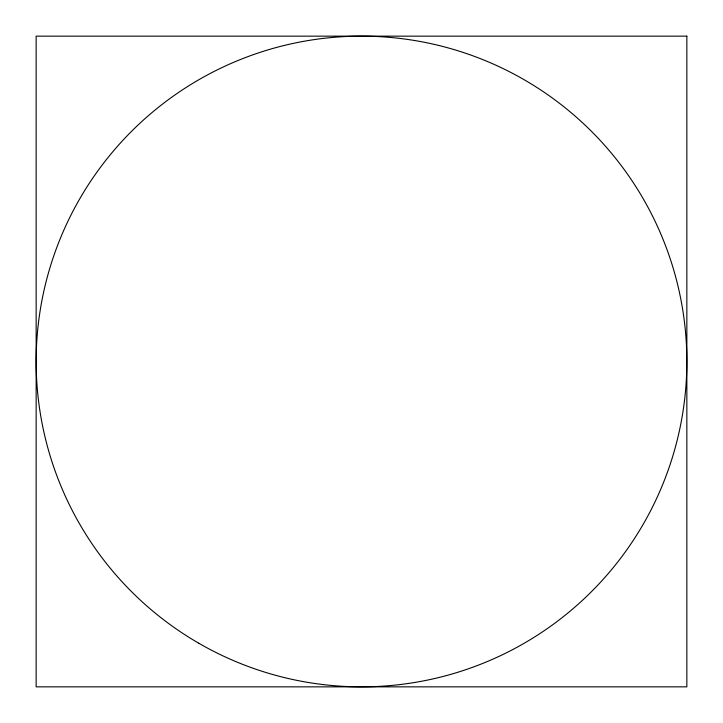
<?xml version="1.0" encoding="UTF-8"?>
<svg xmlns="http://www.w3.org/2000/svg" width="723" height="723" viewBox="0 0 723 723"><rect width="100%" height="100%" fill="white"/><g stroke="black" fill="none" stroke-linecap="round" stroke-linejoin="round"><path stroke-width="1.08" d="M686.85 36.15L36.15 36.15L36.15 686.85L686.85 686.85L686.85 36.15M198.825 643.262A325.35 325.35 0 0 0 686.85 361.5A325.35 325.35 0 0 0 198.825 79.738A325.35 325.35 0 0 0 198.825 643.262"/></g></svg>
